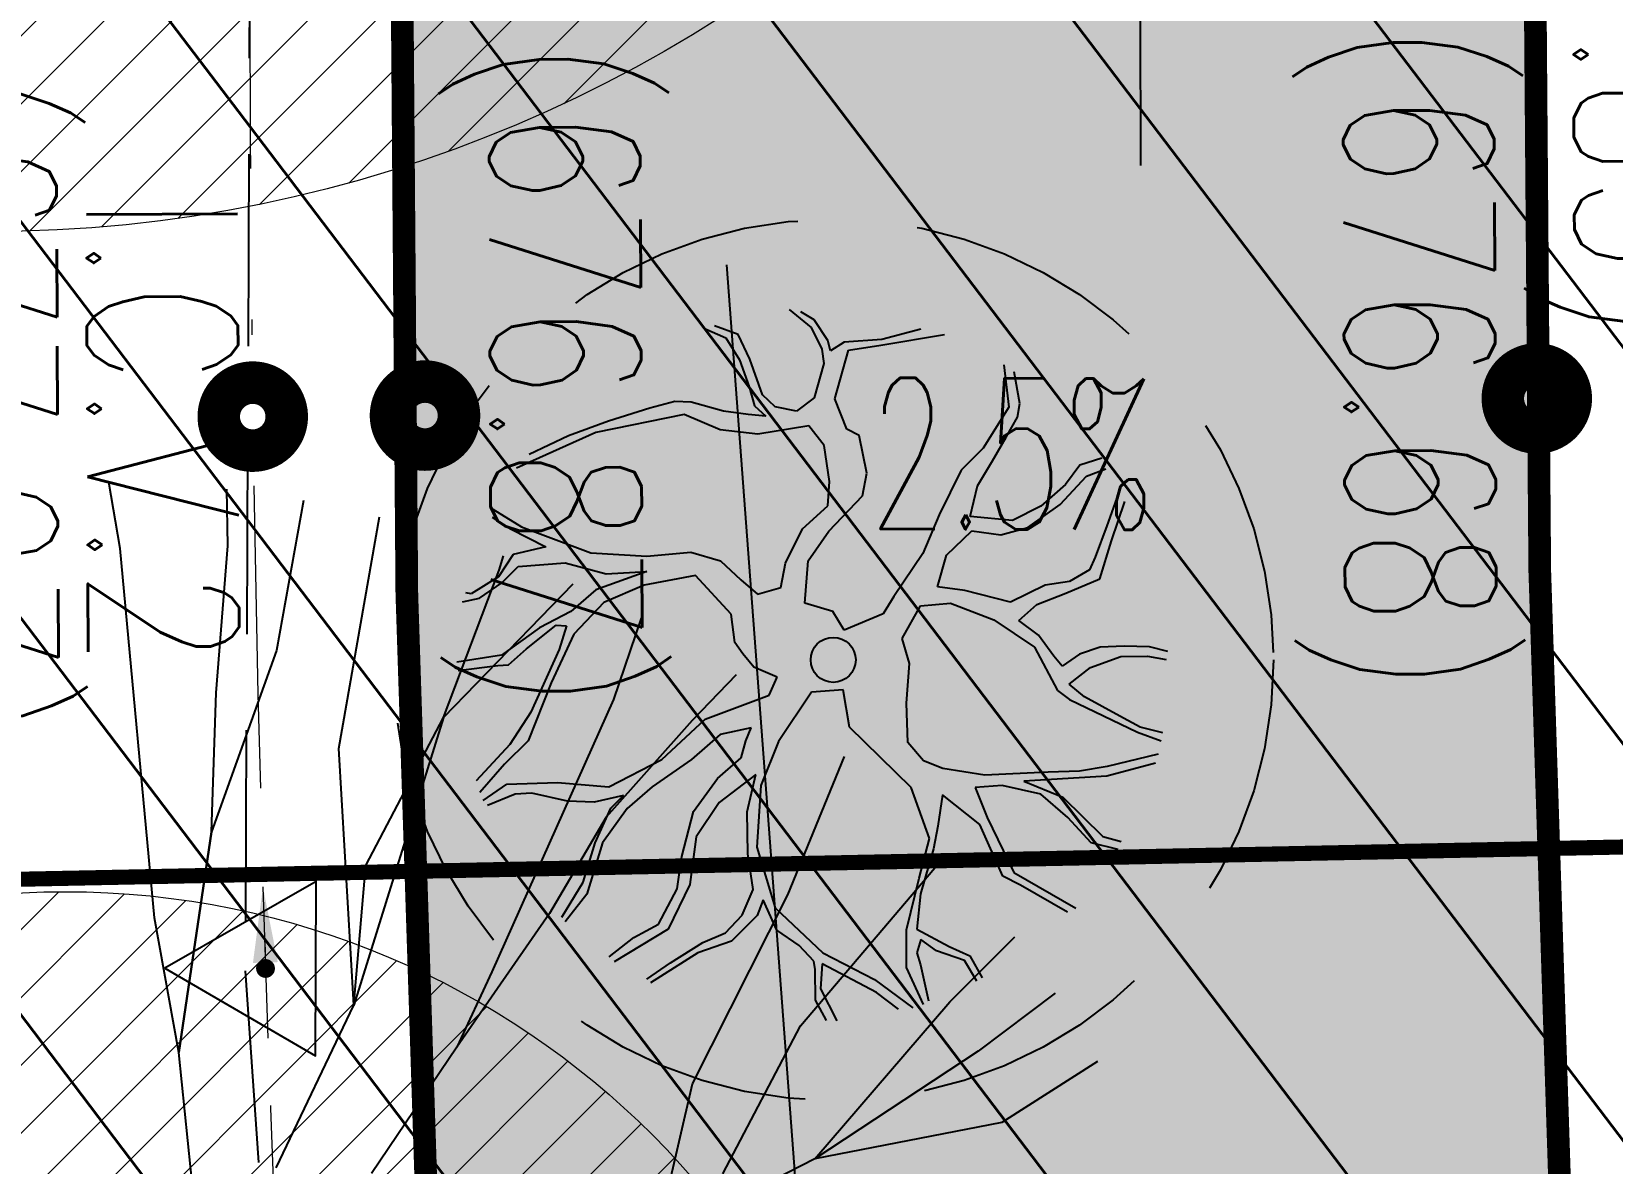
# Model space of a CAD drawing. Extents: x 352140 to 354978, y 6304672 to 6307963.
# Drawn here: x 352303.4 to 352313.86, y 6305673.01 to 6305680.49 of the extents above; entities that cross this region are included whole.
import ezdxf
from ezdxf.enums import TextEntityAlignment as Align

# ---------------------------------------------------------------- set-up
doc = ezdxf.new("R2010")
doc.units = 0
for name, pattern in [('CENTER', [50.8, 31.75, -6.35, 6.35, -6.35]), ('CONTINUOS', [0]), ('DASHDOT', [1, 0.5, -0.25, 0, -0.25]), ('DASHDOTX2', [2, 1, -0.5, 0, -0.5]), ('DASHED', [19.05, 12.7, -6.35]), ('HIDDEN', [9.525, 6.35, -3.175])]:
    doc.linetypes.add(name, pattern=pattern)
doc.layers.get('0').update_dxf_attribs({"linetype": 'CONTINUOUS'})
for name, color, linetype in [('00-S2_ALL AREA APORTANTES', 150, 'CONTINUOUS'), ('01_Dem Ext_Transl_niv.anillo', 130, 'CONTINUOUS'), ('02_Geo ext_Acotamiento', 7, 'CONTINUOUS'), ('02_Geo ext_Geometria', 2, 'CONTINUOUS'), ('03_Pav ext_Escurrimiento', 2, 'CONTINUOUS'), ('03_Pav ext_HCV', 34, 'CONTINUOUS'), ('03_Pav ext_Linea de Corte', 6, 'CONTINUOUS'), ('03_Pav ext_Vereda HC', 42, 'CONTINUOUS'), ('03_Pav proy_Solera Tipo A', 1, 'CONTINUOUS'), ('03_S3_Pav ext_Cota', 2, 'CONTINUOUS'), ('Paisajismo', 253, 'CONTINUOUS')]:
    doc.layers.add(name, color=color, linetype=linetype)
doc.layers.add('0_ASD_TOPOGRAFIA_ELEMENTOS', color=9, linetype='CONTINUOS', lineweight=5, true_color=0xbdbdbd)
doc.layers.add('EJE PROYECTADO', color=7, linetype='DASHDOTX2', lineweight=15)
doc.styles.add('JPG_2MM', font='simplex.shx', dxfattribs={"height": 1})
doc.styles.add('ROMANS', font='romans.shx', dxfattribs={"width": 0.75})
doc.linetypes.add('CERCO_LINE', pattern='A,0.5,-0.2,[" X ",STANDARD,S=0.1,R=0,X=-0.1,Y=-0.05],-0.25', length=0.95)
doc.dimstyles.new('Principal', dxfattribs={"dimscale": 0, "dimtxt": 2, "dimasz": 2, "dimexe": 1, "dimexo": 1, "dimtad": 1, "dimrnd": 0.05, "dimzin": 1, "dimtxsty": 'ROMANS', "dimcen": 2.5, "dimclrt": 2, "dimaunit": 2, "dimadec": 0, "dimazin": 0, "dimtfac": 1, "dimtmove": 0, "dimatfit": 3, "dimfxl": 1, "dimfxlon": 1, "dimarcsym": 0})

# ---------------------------------------------------------------- blocks, each defined once
blk = doc.blocks.new('ARBOL01')
at = {"linetype": 'Continuous'}
for p, q in [((-0.291, 2.318), (-0.146, 2.198)), ((-0.127, 2.249), (-0.215, 2.303)), ((-0.628, 2.152), (-0.785, 2.209)), ((-0.146, 2.198), (-0.075, 2.055)), ((-0.035, 2.112), (-0.127, 2.249)), ((-0.857, 2.195), (-0.711, 2.131)), ((-0.711, 2.131), (-0.621, 1.985)), ((-0.551, 1.99), (-0.628, 2.152)), ((-0.018, 2.045), (-0.035, 2.112)), ((0.072, 2.101), (-0.018, 2.045)), ((0.321, 2.118), (0.072, 2.101)), ((0.315, 2.082), (0.736, 2.152)), ((0.581, 2.188), (0.321, 2.118)), ((-0.468, 1.753), (-0.551, 1.99)), ((-0.075, 2.055), (-0.063, 1.961)), ((0.01, 1.726), (0.101, 2.049)), ((0.101, 2.049), (0.315, 2.082)), ((-0.621, 1.985), (-0.556, 1.807)), ((-0.063, 1.961), (-0.126, 1.734)), ((1.129, 1.952), (1.163, 1.672)), ((1.236, 1.695), (1.197, 1.905)), ((-0.556, 1.807), (-0.521, 1.681)), ((-1.048, 1.708), (-1.214, 1.665)), ((-0.94, 1.705), (-1.048, 1.708)), ((-0.725, 1.646), (-0.94, 1.705)), ((-0.521, 1.681), (-0.446, 1.611)), ((-0.385, 1.673), (-0.468, 1.753)), ((-0.126, 1.734), (-0.242, 1.646)), ((0.09, 1.527), (0.01, 1.726)), ((1.219, 1.606), (1.236, 1.695)), ((-1.487, 1.58), (-1.751, 1.483)), ((-0.986, 1.622), (-1.57, 1.503)), ((-1.214, 1.665), (-1.487, 1.58)), ((-0.748, 1.522), (-0.986, 1.622)), ((-0.562, 1.624), (-0.725, 1.646)), ((-0.446, 1.611), (-0.562, 1.624)), ((-0.242, 1.646), (-0.385, 1.673)), ((1.163, 1.672), (0.993, 1.401)), ((1.145, 1.473), (1.219, 1.606)), ((-1.57, 1.503), (-2.097, 1.267)), ((-1.751, 1.483), (-2.012, 1.358)), ((-0.498, 1.492), (-0.748, 1.522)), ((-0.162, 1.548), (-0.498, 1.492)), ((-0.059, 1.418), (-0.162, 1.548)), ((0.171, 1.484), (0.09, 1.527)), ((0.222, 1.235), (0.171, 1.484)), ((1.055, 1.316), (1.145, 1.473)), ((-0.025, 1.181), (-0.059, 1.418)), ((0.993, 1.401), (0.847, 1.254)), ((0.955, 1.151), (1.055, 1.316)), ((1.632, 1.288), (1.538, 1.159)), ((1.778, 1.334), (1.632, 1.288)), ((1.677, 1.215), (1.805, 1.264)), ((-0.036, 1.018), (-0.025, 1.181)), ((0.193, 1.084), (0.222, 1.235)), ((0.847, 1.254), (0.702, 0.96)), ((1.538, 1.159), (1.373, 1.016)), ((1.503, 1.028), (1.677, 1.215)), ((-0.029, 0.851), (0.193, 1.084)), ((0.906, 0.948), (0.955, 1.151)), ((1.897, 1.127), (1.811, 0.886)), ((1.842, 0.788), (1.931, 1.047)), ((-2.258, 0.945), (-2.135, 0.866)), ((-2.252, 0.997), (-2.063, 0.88)), ((-0.203, 0.866), (-0.036, 1.018)), ((0.702, 0.96), (0.594, 0.704)), ((1.187, 0.922), (0.906, 0.948)), ((1.373, 1.016), (1.187, 0.922)), ((1.287, 0.876), (1.503, 1.028)), ((-2.135, 0.866), (-1.902, 0.748)), ((-2.063, 0.88), (-1.603, 0.709)), ((-0.316, 0.639), (-0.203, 0.866)), ((-0.165, 0.656), (-0.029, 0.851)), ((0.749, 0.693), (0.918, 0.854)), ((0.918, 0.854), (1.11, 0.827)), ((1.11, 0.827), (1.287, 0.876)), ((1.811, 0.886), (1.733, 0.68)), ((-1.902, 0.748), (-2.118, 0.697)), ((1.764, 0.536), (1.842, 0.788)), ((-2.118, 0.697), (-2.215, 0.55)), ((-2.084, 0.617), (-1.774, 0.641)), ((-1.774, 0.641), (-1.502, 0.57)), ((-1.603, 0.709), (-1.233, 0.685)), ((-1.233, 0.685), (-0.942, 0.712)), ((-0.942, 0.712), (-0.746, 0.656)), ((-0.746, 0.656), (-0.612, 0.53)), ((-0.346, 0.479), (-0.316, 0.639)), ((-0.188, 0.375), (-0.165, 0.656)), ((0.594, 0.704), (0.401, 0.419)), ((0.69, 0.484), (0.749, 0.693)), ((1.733, 0.68), (1.697, 0.595)), ((-2.215, 0.55), (-2.395, 0.437)), ((-2.193, 0.509), (-2.084, 0.617)), ((-1.233, 0.584), (-1.571, 0.464)), ((-1.502, 0.57), (-1.233, 0.584)), ((-0.912, 0.559), (-1.25, 0.495)), ((-0.676, 0.302), (-0.912, 0.559)), ((-0.612, 0.53), (-0.502, 0.435)), ((1.539, 0.441), (1.764, 0.536)), ((1.697, 0.595), (1.564, 0.519)), ((-2.395, 0.437), (-2.432, 0.444)), ((-2.341, 0.409), (-2.193, 0.509)), ((-1.571, 0.464), (-1.736, 0.321)), ((-1.25, 0.495), (-1.518, 0.38)), ((-0.502, 0.435), (-0.346, 0.479)), ((0.401, 0.419), (0.33, 0.304)), ((0.872, 0.458), (0.69, 0.484)), ((1.173, 0.382), (0.872, 0.458)), ((1.402, 0.495), (1.173, 0.382)), ((1.348, 0.367), (1.539, 0.441)), ((1.564, 0.519), (1.402, 0.495)), ((-2.454, 0.384), (-2.341, 0.409)), ((-1.736, 0.321), (-1.944, 0.213)), ((-1.518, 0.38), (-1.716, 0.17)), ((-0.002, 0.321), (-0.188, 0.375)), ((0.073, 0.196), (-0.002, 0.321)), ((0.457, 0.142), (0.577, 0.358)), ((0.577, 0.358), (0.777, 0.375)), ((0.777, 0.375), (1.062, 0.265)), ((1.229, 0.261), (1.348, 0.367)), ((-1.944, 0.213), (-2.196, 0.031)), ((-2.03, 0.073), (-1.833, 0.229)), ((-1.833, 0.229), (-1.765, 0.225)), ((-1.765, 0.225), (-1.814, 0.069)), ((-0.652, 0.114), (-0.676, 0.302)), ((0.33, 0.304), (0.073, 0.196)), ((1.062, 0.265), (1.333, 0.085)), ((1.358, 0.163), (1.229, 0.261)), ((-1.716, 0.17), (-1.866, -0.151)), ((-0.598, 0.039), (-0.652, 0.114)), ((0.504, -0.024), (0.457, 0.142)), ((1.46, 0.024), (1.358, 0.163)), ((-2.196, 0.031), (-2.49, -0.014)), ((-2.149, -0.033), (-2.03, 0.073)), ((-1.814, 0.069), (-2.002, -0.346)), ((-0.526, -0.048), (-0.598, 0.039)), ((1.333, 0.085), (1.485, -0.202)), ((1.516, -0.042), (1.46, 0.024)), ((1.63, 0.038), (1.516, -0.042)), ((1.767, 0.085), (1.63, 0.038)), ((1.702, -0.05), (1.903, 0.022)), ((1.926, 0.091), (1.767, 0.085)), ((1.903, 0.022), (2.081, 0.025)), ((2.093, 0.087), (1.926, 0.091)), ((2.081, 0.025), (2.204, 0.002)), ((2.215, 0.055), (2.093, 0.087)), ((-2.481, -0.07), (-2.219, -0.038)), ((-2.219, -0.038), (-2.149, -0.033)), ((-0.371, -0.114), (-0.526, -0.048)), ((0.484, -0.287), (0.504, -0.024)), ((1.562, -0.161), (1.702, -0.05)), ((-1.866, -0.151), (-2.018, -0.536)), ((-0.423, -0.233), (-0.371, -0.114)), ((0.067, -0.198), (-0.143, -0.213)), ((0.108, -0.445), (0.067, -0.198)), ((1.485, -0.202), (1.563, -0.262)), ((1.664, -0.245), (1.562, -0.161)), ((-0.847, -0.391), (-0.423, -0.233)), ((-0.143, -0.213), (-0.363, -0.539)), ((0.493, -0.546), (0.484, -0.287)), ((1.563, -0.262), (2.014, -0.477)), ((1.897, -0.372), (1.664, -0.245)), ((-2.002, -0.346), (-2.141, -0.559)), ((-1.135, -0.659), (-0.847, -0.391)), ((2.031, -0.444), (1.897, -0.372)), ((-0.748, -0.493), (-0.938, -0.659)), ((-0.543, -0.45), (-0.748, -0.493)), ((-0.579, -0.535), (-0.543, -0.45)), ((0.515, -0.845), (0.108, -0.445)), ((2.014, -0.477), (2.17, -0.535)), ((2.181, -0.482), (2.031, -0.444)), ((-2.141, -0.559), (-2.364, -0.801)), ((-2.018, -0.536), (-2.176, -0.69)), ((-0.61, -0.648), (-0.579, -0.535)), ((-0.363, -0.539), (-0.478, -0.83)), ((0.598, -0.667), (0.493, -0.546)), ((2.15, -0.624), (1.813, -0.706)), ((-2.176, -0.69), (-2.338, -0.876)), ((-1.485, -0.84), (-1.135, -0.659)), ((-0.938, -0.659), (-1.199, -0.84)), ((-0.765, -0.784), (-0.61, -0.648)), ((0.726, -0.719), (0.598, -0.667)), ((1.004, -0.763), (0.726, -0.719)), ((1.813, -0.706), (1.63, -0.735)), ((2.133, -0.684), (1.811, -0.77)), ((-2.317, -0.93), (-2.161, -0.822)), ((-2.161, -0.822), (-1.825, -0.812)), ((-1.825, -0.812), (-1.485, -0.84)), ((-0.925, -1.002), (-0.765, -0.784)), ((-0.513, -0.759), (-0.755, -0.943)), ((-0.57, -1.006), (-0.513, -0.759)), ((-0.478, -0.83), (-0.506, -1.239)), ((1.119, -0.831), (0.939, -0.843)), ((1.422, -0.742), (1.004, -0.763)), ((1.374, -0.889), (1.119, -0.831)), ((1.811, -0.77), (1.262, -0.803)), ((1.262, -0.803), (1.519, -0.907)), ((1.63, -0.735), (1.422, -0.742)), ((-2.105, -0.888), (-2.287, -0.963)), ((-1.995, -0.881), (-2.105, -0.888)), ((-1.759, -0.935), (-1.995, -0.881)), ((-1.583, -0.941), (-1.759, -0.935)), ((-1.387, -0.896), (-1.583, -0.941)), ((-1.472, -0.981), (-1.387, -0.896)), ((-1.199, -0.84), (-1.364, -0.983)), ((0.638, -1.181), (0.515, -0.845)), ((0.723, -0.893), (0.693, -1.099)), ((0.971, -1.088), (0.723, -0.893)), ((0.939, -0.843), (1.02, -1.042)), ((1.552, -1.042), (1.374, -0.889)), ((1.519, -0.907), (1.784, -1.169)), ((-1.575, -1.209), (-1.472, -0.981)), ((-1.364, -0.983), (-1.526, -1.21)), ((-1.001, -1.3), (-0.925, -1.002)), ((-0.755, -0.943), (-0.907, -1.171)), ((-0.564, -1.283), (-0.57, -1.006)), ((1.02, -1.042), (1.196, -1.407)), ((1.707, -1.21), (1.552, -1.042)), ((0.693, -1.099), (0.664, -1.25)), ((1.123, -1.43), (0.971, -1.088)), ((-1.654, -1.47), (-1.575, -1.209)), ((-1.526, -1.21), (-1.63, -1.549)), ((-0.907, -1.171), (-0.948, -1.485)), ((-0.506, -1.239), (-0.385, -1.639)), ((0.569, -1.444), (0.638, -1.181)), ((0.664, -1.25), (0.578, -1.547)), ((1.886, -1.253), (1.707, -1.21)), ((1.784, -1.169), (1.906, -1.202)), ((-1.032, -1.515), (-1.001, -1.3)), ((-0.53, -1.519), (-0.564, -1.283)), ((0.484, -1.786), (0.569, -1.444)), ((1.24, -1.489), (1.123, -1.43)), ((1.196, -1.407), (1.605, -1.641)), ((-1.797, -1.701), (-1.654, -1.47)), ((-1.63, -1.549), (-1.773, -1.733)), ((-1.156, -1.749), (-1.032, -1.515)), ((-0.948, -1.485), (-1.092, -1.78)), ((-0.602, -1.689), (-0.53, -1.519)), ((0.578, -1.547), (0.553, -1.781)), ((1.551, -1.668), (1.24, -1.489)), ((-0.464, -1.587), (-0.504, -1.69)), ((-0.374, -1.788), (-0.464, -1.587)), ((-0.385, -1.639), (-0.068, -1.938)), ((-1.32, -1.837), (-1.156, -1.749)), ((-0.713, -1.806), (-0.602, -1.689)), ((-0.504, -1.69), (-0.674, -1.86)), ((-1.482, -1.963), (-1.32, -1.837)), ((-1.092, -1.78), (-1.449, -1.997)), ((-1.076, -2.004), (-0.863, -1.87)), ((-0.674, -1.86), (-0.896, -1.937)), ((-0.863, -1.87), (-0.713, -1.806)), ((-0.226, -1.89), (-0.374, -1.788)), ((0.485, -2.035), (0.484, -1.786)), ((0.553, -1.781), (0.768, -1.896)), ((0.58, -1.85), (0.553, -1.937)), ((0.684, -1.925), (0.58, -1.85)), ((-0.896, -1.937), (-1.21, -2.135)), ((-0.128, -1.992), (-0.226, -1.89)), ((-0.068, -1.938), (0.273, -2.114)), ((0.553, -1.937), (0.578, -2.016)), ((0.869, -1.988), (0.684, -1.925)), ((0.768, -1.896), (0.904, -1.958)), ((0.904, -1.958), (0.985, -2.103)), ((-1.234, -2.111), (-1.076, -2.004)), ((-0.119, -2.048), (-0.128, -1.992)), ((-0.118, -2.251), (-0.119, -2.048)), ((-0.072, -2.011), (-0.084, -2.175)), ((0.286, -2.199), (-0.072, -2.011)), ((0.598, -2.28), (0.485, -2.035)), ((0.578, -2.016), (0.63, -2.256)), ((0.951, -2.124), (0.869, -1.988)), ((-0.084, -2.175), (0.024, -2.388)), ((0.273, -2.114), (0.528, -2.302)), ((-0.045, -2.384), (-0.118, -2.251)), ((0.433, -2.31), (0.286, -2.199))]:
    blk.add_line(p, q, dxfattribs=at)
blk.add_circle((0, 0), 0.149)
blk = doc.blocks.new('AeccTickTriangle')
at = {"color": 0, "linetype": 'ByBlock', "lineweight": -2}
blk.add_lwpolyline([(0, 0.667), (-0.577, -0.333), (0.577, -0.333)], close=True, dxfattribs=at)
at = {"color": 0, "linetype": 'ByBlock', "lineweight": -2, "const_width": 0.0625}
blk.add_lwpolyline([(-0.031, 0, 1), (0.031, 0, 1)], format="xyb", close=True, dxfattribs=at)
blk = doc.blocks.new('*D1338')
at = {"layer": '02_Geo ext_Acotamiento', "color": 0, "lineweight": -2, "transparency": 16777216}
for p, q in [((352306.365, 6305685.731), (352306.362, 6305688.534)), ((352310.731, 6305682.258), (352306.365, 6305685.731)), ((352310.73, 6305683.907), (352310.729, 6305684.907)), ((352310.841, 6305682.907), (352310.231, 6305682.907)), ((352310.732, 6305681.609), (352310.731, 6305682.907)), ((352310.732, 6305681.609), (352310.731, 6305682.907)), ((352310.842, 6305681.609), (352310.232, 6305681.609)), ((352310.733, 6305680.609), (352310.734, 6305679.609))]:
    blk.add_line(p, q, dxfattribs=at)
at = {"layer": '02_Geo ext_Acotamiento', "color": 0, "transparency": 16777216}
for points in [[(352310.896, 6305683.907), (352310.563, 6305683.907), (352310.731, 6305682.907)], [(352310.9, 6305680.609), (352310.566, 6305680.609), (352310.732, 6305681.609)]]:
    blk.add_solid(points, dxfattribs=at)
at = {"layer": '02_Geo ext_Acotamiento', "color": 2, "transparency": 16777216, "insert": (352307.271, 6305687.133), "char_height": 1, "attachment_point": 5, "rotation": 270.0604, "style": 'ROMANS'}
blk.add_mtext('1,30', dxfattribs=at)
blk = doc.blocks.new('1.0 - LO RECABARREN LOTEO PARQUE - VEGETACION EXISTENTE ETAPA MUNICIPAL__2024')
at = {"layer": 'Paisajismo'}
for p, q in [((352303.982, 6305677.074), (352303.907, 6305677.514)), ((352304.695, 6305677.092), (352304.688, 6305677.467)), ((352305.195, 6305677.393), (352305.016, 6305676.4)), ((352305.429, 6305675.751), (352305.699, 6305677.284)), ((352304.21, 6305674.633), (352303.982, 6305677.074)), ((352304.617, 6305676.121), (352304.695, 6305677.092)), ((352306.49, 6305676.932), (352306.52, 6305677.027)), ((352306.121, 6305675.956), (352306.49, 6305676.932)), ((352306.977, 6305676.839), (352306.121, 6305675.956)), ((352307.43, 6305676.614), (352307.246, 6305676.077)), ((352305.016, 6305676.4), (352304.586, 6305675.2)), ((352308.058, 6305676.239), (352307.768, 6305675.938)), ((352304.586, 6305675.2), (352304.617, 6305676.121)), ((352307.246, 6305676.077), (352306.442, 6305674.274)), ((352306.121, 6305675.956), (352305.528, 6305674.055)), ((352305.607, 6305674.977), (352306.121, 6305675.956)), ((352307.768, 6305675.938), (352307.199, 6305675.298)), ((352305.528, 6305674.055), (352305.429, 6305675.751)), ((352308.401, 6305674.785), (352308.776, 6305675.698)), ((352307.199, 6305675.298), (352306.824, 6305674.661)), ((352304.371, 6305673.742), (352304.586, 6305675.2)), ((352304.586, 6305675.2), (352304.371, 6305673.742)), ((352308.484, 6305673.917), (352309.449, 6305675.05)), ((352305.528, 6305674.055), (352305.607, 6305674.977)), ((352307.769, 6305673.533), (352308.401, 6305674.785)), ((352304.371, 6305673.742), (352304.21, 6305674.633)), ((352306.824, 6305674.661), (352306.211, 6305673.777)), ((352309.472, 6305674.076), (352309.904, 6305674.506)), ((352306.442, 6305674.274), (352306.211, 6305673.777)), ((352308.58, 6305673.037), (352309.472, 6305674.076)), ((352310.171, 6305674.133), (352309.661, 6305673.751)), ((352305.015, 6305672.979), (352305.528, 6305674.055)), ((352307.97, 6305672.938), (352308.484, 6305673.917)), ((352306.211, 6305673.777), (352305.645, 6305672.942)), ((352304.549, 6305672.001), (352304.371, 6305673.742)), ((352309.661, 6305673.751), (352308.58, 6305673.037)), ((352310.451, 6305673.682), (352309.816, 6305673.279)), ((352307.533, 6305672.506), (352307.769, 6305673.533)), ((352309.816, 6305673.279), (352308.58, 6305673.037)), ((352308.58, 6305673.037), (352307.533, 6305672.506))]:
    blk.add_line(p, q, dxfattribs=at)
blk = doc.blocks.new('*U962')
at = {"layer": 'EJE PROYECTADO', "color": 7, "linetype": 'DASHDOT', "lineweight": 15, "ltscale": 4}
blk.add_arc((352503.039, 6305680.7), 198.198, 179.74317, 183.96593, dxfattribs=at)
at = {"layer": 'EJE PROYECTADO', "color": 7, "linetype": 'DASHDOTX2', "lineweight": 15}
blk.add_leader([(352304.927, 6305674.836), (352304.962, 6305673.736)], dimstyle='Principal', override={"dimscale": 1, "dimasz": 0.5}, dxfattribs=at)

msp = doc.modelspace()

# ---------------------------------------------------------------- hatches: boundary and pattern name
at = {"layer": '00-S2_ALL AREA APORTANTES', "linetype": 'DASHED', "lineweight": 40, "ltscale": 0.25}
h = msp.add_hatch(dxfattribs=at)
h.set_pattern_fill('ANSI31', color=82, scale=0.5, angle=82.24516605)
h.paths.add_polyline_path([(352316.342, 6305681.538, 0.017004), (352316.148, 6305688.998), (352315.312, 6305703.523), (352315.031, 6305708.55), (352303.549, 6305707.907), (352303.831, 6305702.871), (352304.668, 6305688.323, -0.017073), (352304.842, 6305681.588, 0.0153), (352305.159, 6305669.466), (352316.641, 6305670.117, -0.015277)])
at = {"layer": '00-S2_ALL AREA APORTANTES', "linetype": 'DASHED', "lineweight": 40, "ltscale": 0.25, "transparency": 33554687}
h = msp.add_hatch(dxfattribs=at)
h.set_pattern_fill('ANSI31', color=150, scale=0.5, angle=82.24516605)
h.paths.add_polyline_path([(352304.842, 6305681.588, 0.017073), (352304.668, 6305688.323), (352303.831, 6305702.871), (352303.549, 6305707.907), (352292.083, 6305707.266), (352293.185, 6305687.704, -0.015171), (352293.342, 6305681.639, 0.007276), (352293.404, 6305675.528), (352293.72, 6305668.816), (352305.159, 6305669.466, -0.0153)])
at = {"layer": '03_Pav ext_HCV'}
h = msp.add_hatch(dxfattribs=at)
h.set_pattern_fill('SWAMP', color=256, scale=0.025, style=0)
h.set_pattern_definition([(359.999999999, (0, 0), (0.317500000006, 0.5499261309), [0.079375, -0.555625]), (90, (0.0397, -4e-13), (-0.317499999994, 0.549926130908), [0.0396875, -1.06016476181]), (90, (0.0496, -5e-13), (-0.317499999994, 0.549926130908), [0.03175, -1.06810226181]), (90, (0.02977, -3e-13), (-0.317499999994, 0.549926130908), [0.03175, -1.06810226181]), (59.999999999, (0.05953, -6e-13), (-0.317499999563, 0.549926131157), [0.0254, -0.6096]), (119.999999999, (0.01984, -2e-13), (-0.63499999957, 2.56e-10), [0.0254, -0.6096])])
h.paths.add_polyline_path([(352302.322, 6305666.785, -0.0184), (352301.842, 6305681.602, 0.015172), (352301.671, 6305688.183), (352298.323, 6305747.607), (352292.033, 6305747.253), (352291.932, 6305749.05), (352291.732, 6305749.039), (352295.175, 6305687.939), (352295.182, 6305687.817, -0.015172), (352295.342, 6305681.63, 0.0184), (352295.838, 6305666.335), (352297.933, 6305636.097), (352298.977, 6305617.498), (352299.176, 6305617.51), (352299.075, 6305619.307), (352305.364, 6305619.699), (352304.421, 6305636.504)])
h.paths.add_polyline_path([(352309.704, 6305750.051), (352309.704, 6305750.051), (352309.504, 6305750.04), (352309.605, 6305748.243), (352302.317, 6305747.832), (352305.665, 6305688.408, -0.015172), (352305.841, 6305681.645, 0.0184), (352306.314, 6305667.048), (352308.413, 6305636.748), (352309.356, 6305619.949), (352316.642, 6305620.404), (352316.743, 6305618.607), (352316.942, 6305618.619), (352316.731, 6305622.383), (352315.899, 6305637.217), (352313.796, 6305667.567, -0.0184), (352313.34, 6305681.612, 0.015171), (352313.153, 6305688.829)])
at = {"layer": '03_Pav ext_Vereda HC'}
h = msp.add_hatch(dxfattribs=at)
h.set_pattern_fill('DOTS', color=256, scale=0.2)
h.paths.add_polyline_path([(352318.893, 6305637.411), (352316.788, 6305667.787, -0.0184), (352316.342, 6305681.538, 0.002249), (352316.345, 6305682.525), (352314.341, 6305682.507, -0.001875), (352314.34, 6305681.608, 0.0184), (352314.793, 6305667.636), (352316.897, 6305637.28), (352317.94, 6305618.682), (352317.342, 6305618.644), (352317.566, 6305614.649), (352318.164, 6305614.688), (352318.629, 6305606.403), (352319.324, 6305594.022), (352321.32, 6305594.154), (352320.626, 6305606.515)])
h.paths.add_polyline_path([(352314.549, 6305717.153), (352312.565, 6305717.042), (352314.069, 6305690.347), (352316.066, 6305690.423), (352315.312, 6305703.523)])
at = {"layer": '0_ASD_TOPOGRAFIA_ELEMENTOS'}
h = msp.add_hatch(dxfattribs=at)
h.set_pattern_fill('ANSI31', color=256, scale=0.1)
h.set_pattern_definition([(45, (346000.32743, 6303948.41736), (-0.224506403, 0.224506403), [])])
edge = h.paths.add_edge_path()
edge.add_arc((352303.102, 6305688.17), 9, 0, 360)
h = msp.add_hatch(dxfattribs=at)
h.set_pattern_fill('ANSI31', color=256, scale=0.1)
h.set_pattern_definition([(45, (346000.8435, 6303929.55298), (-0.224506403, 0.224506403), [])])
edge = h.paths.add_edge_path()
edge.add_arc((352303.618, 6305669.305), 5.5, 0, 360)

# ---------------------------------------------------------------- linework, layer by layer
at = {"layer": '01_Dem Ext_Transl_niv.anillo', "color": 130, "linetype": 'CERCO_LINE', "ltscale": 6}
msp.add_lwpolyline([(352307.994, 6305678.95), (352308.442, 6305672.988), (352309.05, 6305661.461), (352309.775, 6305647.86), (352310.427, 6305636.636), (352311.175, 6305624.709), (352311.858, 6305611.046), (352312.111, 6305606.41), (352312.481, 6305600.287), (352312.678, 6305594.713), (352312.814, 6305591.524), (352313.372, 6305584.498)], dxfattribs=at)
at = {"layer": '01_Dem Ext_Transl_niv.anillo', "linetype": 'HIDDEN', "ltscale": 0.25}
msp.add_circle((352308.701, 6305676.338), 2.914, dxfattribs=at)
at = {"layer": '02_Geo ext_Geometria', "color": 251, "linetype": 'DASHED', "ltscale": 0.1}
msp.add_lwpolyline([(352304.666, 6305688.353), (352304.87, 6305684.978), (352304.842, 6305681.588), (352304.81, 6305674.281), (352305.315, 6305666.992)], dxfattribs=at)
at = {"layer": '03_Pav ext_Escurrimiento', "elevation": 1151.305}
msp.add_lwpolyline([(352311.035, 6305678.761, 0, 0.4, 0), (352310.152, 6305678.764, 0, 0, 0), (352309.011, 6305678.768, 0, 0, 0)], format="xyseb", dxfattribs=at)
at = {"layer": '03_Pav ext_Linea de Corte', "color": 6, "linetype": 'CENTER', "ltscale": 0.025, "const_width": 0.1}
msp.add_lwpolyline([(352319.327, 6305675.209), (352290.776, 6305674.635)], dxfattribs=at)
at = {"layer": '03_Pav proy_Solera Tipo A', "linetype": 'CONTINUOS', "ltscale": 0.1, "const_width": 0.15}
msp.add_lwpolyline([(352309.704, 6305750.051), (352313.153, 6305688.83, -0.015172), (352313.34, 6305681.612, 0.0184), (352313.796, 6305667.567), (352315.899, 6305637.217), (352316.731, 6305622.383), (352316.942, 6305618.619)], format="xyb", dxfattribs=at)
at = {"layer": '03_Pav proy_Solera Tipo A', "linetype": 'CONTINUOS', "ltscale": 0.1}
msp.add_lwpolyline([(352305.665, 6305688.408, 0.15, 0.15, 0), (352302.216, 6305749.629, 0.15, 0.15, 0), (352298.222, 6305749.404, 0.15, 0.15, 0), (352301.671, 6305688.183, 0.15, 0.15, -0.015172), (352301.842, 6305681.602, 0.15, 0.15, 0.0184), (352302.322, 6305666.785, 0.15, 0.15, 0), (352304.421, 6305636.504, 0.15, 0.15, 0), (352305.464, 6305617.901, 0.15, 0.15, 0), (352309.457, 6305618.151, 0.15, 0.15, 0), (352308.413, 6305636.748, 0.15, 0.15, 0), (352306.314, 6305667.048, 0.15, 0.15, -0.0184), (352305.841, 6305681.645, 0.15, 0.15, 0.015172), (352305.665, 6305688.408, 0, 0, 0)], format="xyseb", dxfattribs=at)
at = {"layer": '03_S3_Pav ext_Cota', "const_width": 0.45}
for points in [[(352313.236, 6305678.138, 1), (352313.479, 6305677.996, 1)], [(352304.738, 6305678.018, 1), (352304.981, 6305677.876, 1)], [(352305.878, 6305678.025, 1), (352306.121, 6305677.883, 1)]]:
    msp.add_lwpolyline(points, format="xyb", close=True, dxfattribs=at)
at = {"layer": '0_ASD_TOPOGRAFIA_ELEMENTOS'}
for centre, radius in [((352303.102, 6305688.17), 9), ((352303.618, 6305669.305), 5.5)]:
    msp.add_circle(centre, radius, dxfattribs=at)

# ---------------------------------------------------------------- block references
at = {"layer": '01_Dem Ext_Transl_niv.anillo'}
msp.add_blockref('ARBOL01', (352308.701, 6305676.338), dxfattribs=at)
at = {"layer": '02_Geo ext_Geometria', "color": 2, "linetype": 'Continuous', "lineweight": -3, "rotation": 89.74789865196666}
msp.add_blockref('AeccTickTriangle', (352304.944, 6305674.297), dxfattribs=at)
at = {"layer": 'EJE PROYECTADO', "color": 7, "linetype": 'DASHDOTX2', "lineweight": 15, "ltscale": 4}
msp.add_blockref('*U962', (0, 0), dxfattribs=at)
at = {"layer": 'Paisajismo'}
msp.add_blockref('1.0 - LO RECABARREN LOTEO PARQUE - VEGETACION EXISTENTE ETAPA MUNICIPAL__2024', (0, 0), dxfattribs=at)

# ---------------------------------------------------------------- texts
at = {"layer": '03_Pav ext_Escurrimiento', "style": 'ROMANS', "oblique": 359.8723, "width": 0.597843}
msp.add_text('2.5%%%', height=0.9997, rotation=359.7986, dxfattribs=at).set_placement((352309.885, 6305677.201, 1151.305), align=Align.CENTER)
at = {"layer": '03_S3_Pav ext_Cota', "style": 'JPG_2MM', "width": 0.75}
for s, p in [('(676.83)', (352313.591, 6305682.881)), ('(676.68)', (352312.073, 6305680.549)), ('(676.87)', (352306.421, 6305680.437)), ('(677.97)', (352302.558, 6305680.24)), ('I.C.V.2', (352303.758, 6305679.413))]:
    msp.add_text(s, height=1, rotation=270.2337, dxfattribs=at).set_placement(p)

# ---------------------------------------------------------------- dimensions: what is measured, and where the dimension line sits
at = {"layer": '02_Geo ext_Acotamiento'}
dim = msp.add_linear_dim(base=(352310.731, 6305682.907), p1=(352313.34, 6305681.612), p2=(352313.339, 6305682.91), angle=90.0604, dimstyle='Principal', override={"dimscale": 0, "dimaunit": 0, "dimfxl": 0.22, "dimarcsym": 1}, dxfattribs=at)
dim.commit()
dim.dimension.update_dxf_attribs({"geometry": '*D1338', "text_midpoint": (352306.364, 6305686.043), "dimtype": 161})

doc.saveas('drawing.dxf')
